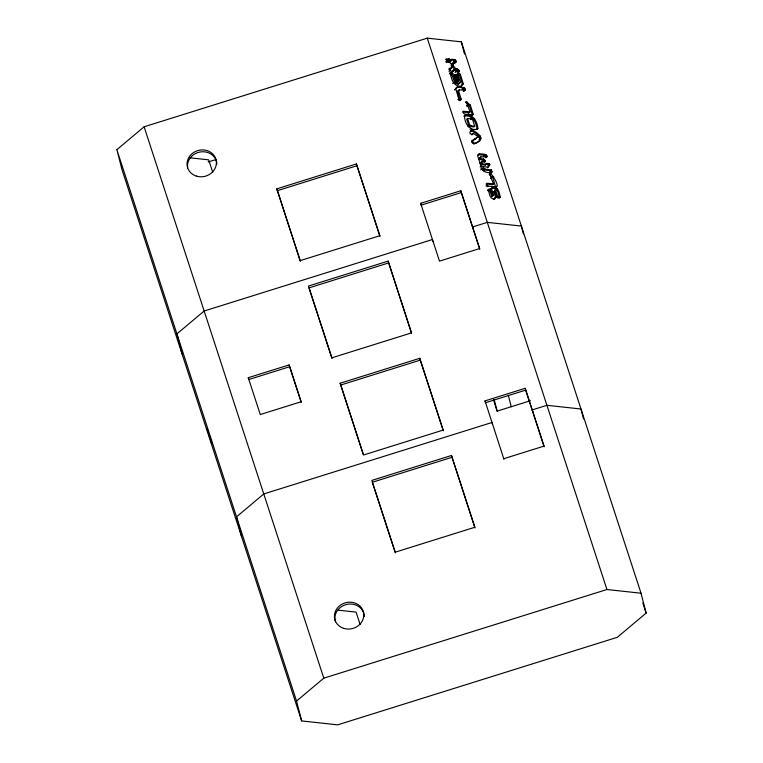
<?xml version="1.0" encoding="UTF-8"?>
<svg xmlns="http://www.w3.org/2000/svg" width="763" height="763" viewBox="0 0 763 763"><rect width="100%" height="100%" fill="white"/><g stroke="black" fill="none" stroke-linecap="round" stroke-linejoin="round"><path stroke-width="1.14" d="M478.153 136.758L472.02 140.983L478.153 136.758L473.213 133.296L472.679 134.154L470.103 133.868L469.941 132.113L472.211 129.891C480.299 134.546 485.897 139.438 473.632 143.93C485.583 140.726 477.896 133.878 471.324 130.645L470.304 131.226M452.917 62.995L452.106 65.427L453.422 64.264L453.804 62.251L455.95 62.108L455.978 61.05L454.748 59.6L451.934 59.266L449.359 62.452M454.901 89.471C456.312 85.818 464.419 86.887 464.209 90.864L463.465 91.198M465.096 90.12L464.829 88.508L463.341 87.478L457.371 86.896L455.788 88.727L458.487 98.255L459.717 99.705L461.167 99.104L458.582 90.854L459.25 89.891L465.096 90.12L463.914 91.14M455.11 74.64L454.223 75.384L455.578 74.574L457.352 76.195L458.544 79.867L458.21 81.145L457.199 81.04L455.959 79.581L454.681 75.356L455.578 74.574M474.519 143.186L472.888 142.176L472.907 140.23M488.015 189.987L489.97 190.969L491.906 196.625L493.566 194.975L491.649 189.1L491.992 187.822C498.105 186.019 499.851 192.877 500.032 197.359L499.26 197.693L497.772 196.654L495.826 190.988L494.72 190.864L492.946 192.352M491.105 188.566C497.218 186.763 498.964 193.63 499.145 198.103L500.032 197.359M452.192 71.14L453.956 69.652L455.978 71.665L458.296 71.999L459.192 71.226L458.363 69.519L455.969 68.88L453.441 66.085L452.43 66.028L451.124 67.201M466.679 101.746L465.792 102.49L469.493 105.99L472.23 114.393L471.896 115.68L473.203 114.231L470.38 105.246L466.679 101.746L465.373 102.356M477.876 128.556L477.447 129.262C469.207 131.246 464.381 122.643 464.514 115.652L464.829 115.375C472.993 113.477 477.514 121.632 477.876 128.556L476.989 129.3C476.551 122.605 472.421 114.479 464.409 116.062M479.87 163.177L481.634 161.689L484.352 161.985L485.249 161.212L483.952 159.209L480.69 158.733L479.803 159.486L479.45 158.408L480.156 157.512M491.849 172.362L491.458 169.92L485.144 169.233L483.685 168.041L481.129 167.765C482.388 172.018 487.729 173.087 491.544 172.638L490.962 173.106M490.151 173.783L489.264 174.527L492.974 178.027L495.673 187.44L496.56 186.697C500.156 185.419 486.994 166.029 490.8 177.092L493.518 183.921L492.631 184.665L486.508 183.997M452.984 64.683L451.2 63.958L449.149 61.746L446.67 61.04L446.04 58.961L449.14 58.961L451.124 60.964M457.38 73.944L459.564 75.508L462.302 83.92L460.986 86.696M457.905 84.617L460.356 82.194L457.838 74.469L458.668 73.143L460.451 74.764L463.284 83.796L460.68 86.868M477.972 154.736L484.791 155.242L486.021 156.701L485.983 157.75L486.908 155.957L485.125 154.326L479.584 153.725L477.6 155.633L480.986 166.2L488.005 167.288L489.732 164.98L489.407 163.673L486.832 163.396L485.249 165.056L481.472 164.646L480.757 162.433M453.069 70.396L452.297 72.103L453.956 69.652M455.063 62.852L455.091 61.793L453.861 60.344L451.047 60.01L450.246 61.708L448.253 59.705L445.935 59.371M494.529 198.514L494.691 198.037M494.939 191.732L493.833 191.608L495.578 197.293L493.852 199.629L496.465 196.549L494.72 190.864M485.945 164.14L488.52 164.417L488.845 165.724L487.433 167.803M449.474 69.862L451.315 68.374L452.43 66.028M460.118 100.296L457.695 91.598L458.363 90.635M485.249 165.056L486.832 163.396M481.043 156.768L478.573 159.152L481.043 156.768L486.87 156.997M466.26 101.613L470.046 111.884L463.465 111.274L463.446 113.182L464.934 114.212L473.079 114.66M493.518 183.921L487.395 183.254L486.527 184.045L488.406 186.248L496.56 186.697M459.679 83.129L456.951 82.833L455.587 81.679L452.783 73.372L451.286 72.342L450.513 72.676C450.695 78.541 454.014 87.468 461.558 86.124M492.86 195.891L490.847 190.225L489.36 189.186L488.587 189.52C489.093 192.886 489.646 199.83 494.739 198.885M116.873 149.701L144.121 126.792L427.27 38.15L461.348 41.851L641.025 593.223L646.127 613.09L617.315 637.305L337.675 724.85L301.652 720.93L121.975 169.567L116.873 149.701L296.549 701.063L301.652 720.93M445.783 61.784L446.67 61.04M448.253 59.705L449.14 58.961M447.862 60.773L449.636 59.285M446.298 62.165L447.185 61.422M446.899 62.337L447.786 61.593M448.262 62.49L449.149 61.746M451.047 60.01L451.934 59.266M453.861 60.344L454.748 59.6M453.489 61.45L455.253 59.962M454.805 61.212L455.692 60.468M452.03 63.739L453.804 62.251M454.204 62.537L455.978 61.05M451.047 65.265L451.934 64.521M451.629 65.513L452.516 64.769M454.281 63.138L456.083 61.669M454.738 63.1L455.95 62.108M451.315 68.374L449.951 68.231L449.064 68.975L449.426 70.167L450.914 71.197L453.499 71.131M451.543 66.772L452.879 65.885M451.667 67.573L453.441 66.085M448.968 71.407L449.855 70.663M449.626 73.42L450.828 72.399M449.502 73.868L451.286 72.342M451.992 66.629L455.082 69.624L455.969 68.88M449.941 73.143L451.772 72.495M450.885 73.238L451.419 73.61L452.306 72.867M455.559 70.52L457.333 69.032M451.009 74.86L452.783 73.372M456.083 70.673L457.848 69.185M455.082 69.624L457.476 70.263L458.363 69.519M455.091 72.409L455.978 71.665M457.037 71.503L458.811 70.015M459.192 71.226L458.305 71.98L459.107 70.654M458.191 72.409L459.068 71.665M454.357 76.233L456.121 74.745M457.037 74.221L458.267 73.2M457.781 73.887L458.668 73.143M454.862 76.596L456.636 75.108M458.334 74.059L459.221 73.315M458.639 80.439L457.752 81.183L456.179 76.357L457.066 75.613M457.953 75.165L459.727 73.677M459.269 74.927L460.156 74.183M452.64 83.472L453.527 82.728M460.356 82.194L458.792 83.873L456.064 83.577L454.71 82.423L455.587 81.679M455.797 81.422L456.684 80.678M457.628 81.622L458.515 80.878M456.064 83.577L456.951 82.833M456.493 87.64L457.371 86.896M454.758 89.977L455.645 89.233M462.397 84.54L463.284 83.796M457.485 91.388L459.25 89.891M457.695 91.598L458.582 90.854M462.12 89.137L463.885 87.65M463.513 88.756L464.4 88.012M463.942 89.252L464.829 88.508M463.351 90.587L465.115 89.099M464.324 90.415L465.201 89.672M457.886 99.591L458.773 98.847M458.83 100.449L459.717 99.705M459.374 100.621L461.167 99.104M459.784 100.563L461.005 99.552M466.441 105.799L467.328 105.056M467.128 106.391L468.015 105.647M469.188 105.37L470.075 104.626M463.465 111.274L462.578 112.018L469.159 112.628M463.942 116.119L464.829 115.375M468.272 113.372L470.046 111.884M467.557 118.427L466.67 119.171L468.701 125.418L470.075 126.553L473.833 126.963L474.72 126.219L472.679 119.982L471.315 118.837L467.557 118.427L469.588 124.674L470.952 125.809L474.72 126.219M472.326 114.975L473.203 114.231M470.418 116.806L471.305 116.062M470.428 119.581L471.315 118.837M473.852 119.705L474.739 118.952M467.814 126.162L469.588 124.674M469.188 127.297L470.952 125.809M470.075 129.328L470.962 128.585M470.695 130.921L471.572 130.177M471.324 130.645L472.211 129.891M473.213 133.296L471.792 134.898L472.679 134.154M471.753 141.289L472.64 140.545M471.629 141.737L472.516 140.993M471.725 142.338L472.602 141.594M478.411 137.464L480.185 135.976M472.431 143.434L473.318 142.691M479.793 137.721L480.68 136.968M479.116 139.438L480.881 137.95M479.975 139.505L480.852 138.761M479.708 140.144L480.595 139.4M478.287 154.517L479.174 153.764M483.904 155.986L485.678 154.498M484.41 156.348L486.184 154.86M485.726 156.11L486.613 155.366M479.803 159.486L482.502 159.772L483.389 159.028M486.021 156.701L486.908 155.957M482.178 160.697L483.952 159.209M486.117 157.312L487.004 156.568M482.502 159.772L483.58 160.306L484.457 159.562M483.113 161.546L484.877 160.058M485.249 161.212L484.362 161.956L485.163 160.64M481.472 164.646L482.359 163.902L486.136 164.312M484.238 162.395L485.125 161.651M480.099 166.944L480.986 166.2M480.738 169.806L481.625 169.062M481.1 168.604L482.798 168.785L483.685 168.041M487.633 165.17L489.407 163.673M488.845 165.724L489.732 164.98M483.275 170.664L485.049 169.176M482.798 168.785L484.257 169.977L485.144 169.233M489.684 171.408L491.458 169.92M490.113 172.839L491.887 171.351M491.973 171.923L491.086 172.667L490.571 170.664L484.257 169.977M490.599 178.428L491.486 177.684M492.66 177.407L493.547 176.663M486.06 184.055L486.947 183.311M486.031 185.962L486.918 185.218M486.975 186.821L487.862 186.077M487.7 190.264L488.902 189.243M487.576 190.712L489.36 189.186M489.026 190.101L489.913 189.358M490.8 188.833L491.992 187.822M490.676 189.281L491.563 188.537M488.654 191.208L490.418 189.72M489.083 191.713L490.847 190.225M495.797 187.011L496.684 186.267M494.929 189.815L496.694 188.327M496.322 189.434L497.209 188.69M496.751 189.939L497.638 189.195M493.566 194.975L491.906 196.625M495.578 197.293L496.465 196.549M496.885 197.398L497.772 196.654M497.829 198.266L498.716 197.522M499.269 197.655L500.156 196.911M296.549 701.063L323.798 678.164L606.938 589.513L641.025 593.223M472.478 140.85L476.379 138.246M208.127 161.994L216.082 159.505M276.826 188.852L356.464 163.921L379.85 235.7L300.212 260.631L276.826 188.852L300.317 261.347M277.293 190.693L356.931 165.752L356.464 163.921M420.651 203.33L460.823 190.75L479.66 248.557L439.488 261.127L420.651 203.33L421.128 205.161L461.291 192.581L460.823 190.75M388.129 261.108L308.49 286.039L331.886 357.818L411.524 332.887L388.129 261.108L411.629 333.603M388.605 262.939L308.967 287.88L331.991 358.534M248.271 377.695L289.148 364.905L301.156 401.739L260.278 414.538L248.271 377.695L248.748 379.535L289.616 366.736L289.148 364.905M340.164 383.226L419.803 358.295L443.189 430.074L363.56 455.006L340.164 383.226L363.293 454.595M340.632 385.067L420.27 360.136L419.803 358.295M525.202 388.3L525.669 390.131L485.497 402.711L485.03 400.88L525.202 388.3L544.038 446.107L503.866 458.677M493.489 399.926L497.142 411.133L530.409 400.718M451.467 455.482L371.839 480.413L395.224 552.193L474.863 527.262L451.467 455.482L474.967 527.977M451.944 457.323L372.306 482.254L395.329 552.908M449.951 68.231L449.035 69.032L450.428 69.118M190.044 157.807L208.69 159.839L212.734 172.257M338.457 610.19L356.073 612.107L360.117 624.525M454.691 75.318L456.179 76.357M451.419 73.61L454.71 82.423M457.476 70.263L458.22 71.398M483.58 160.306L484.276 161.384M642.808 602.913L646.127 613.09M480.337 157.664L480.69 158.733M481.634 161.689L482.359 163.902M427.27 38.15L606.938 589.513M461.291 192.581L479.784 249.31M525.669 390.131L544.143 446.813M485.03 400.88L503.971 459.383M356.931 165.752L379.955 236.416M420.27 360.136L443.293 430.79M289.616 366.736L301.261 402.463M144.121 126.792L323.798 678.164M583.542 418.944L580.996 409.006L546.909 405.306L532.24 409.903L532.708 411.734M523.361 233.793L521.377 226.067L487.299 222.367L472.621 226.954L473.089 228.795M461.348 41.851L464.467 53.992M508.301 395.253L511.239 406.727M494.205 399.669L497.142 411.133M492.536 424.314L492.068 422.473L263.769 493.947L236.52 516.856L241.623 536.723M432.926 241.366L432.449 239.534L204.15 311.008L176.902 333.917L182.004 353.784M187.679 167.917A14.774 13.352 -14.4 0 1 200.888 151.875A14.774 13.352 -14.4 0 1 216.883 164.226M335.482 621.883A14.774 13.352 -14.4 0 1 347.318 604.296A14.774 13.352 -14.4 0 1 364.266 616.494M489.627 164.36L488.74 165.104L489.646 164.417M211.332 441.672L207.193 428.968L211.961 444.114L211.332 441.672M196.434 176.129A14.774 13.352 -14.4 0 0 216.244 160.65A14.774 13.352 -14.4 0 0 192.505 153.315A14.774 13.352 -14.4 0 0 196.434 176.129M343.808 628.397A14.774 13.352 -14.4 0 0 363.627 612.918A14.774 13.352 -14.4 0 0 339.888 605.584A14.774 13.352 -14.4 0 0 343.808 628.397"/></g></svg>
